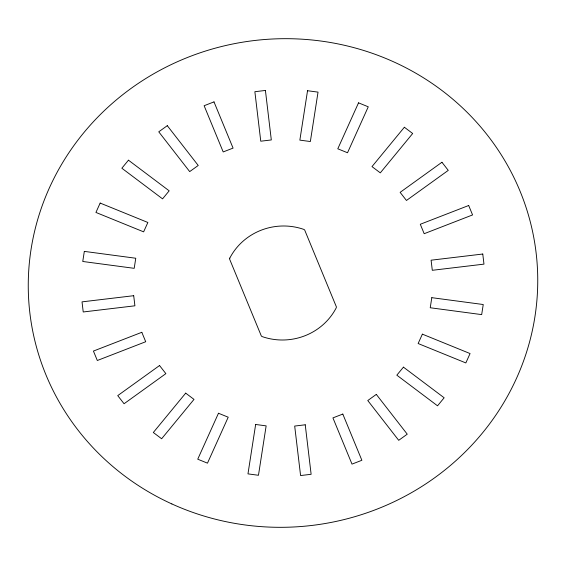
<?xml version="1.0" encoding="UTF-8"?>
<svg xmlns="http://www.w3.org/2000/svg" width="566" height="566" viewBox="0 0 566 566"><rect width="100%" height="100%" fill="white"/><g stroke="black" fill="none" stroke-linecap="round" stroke-linejoin="round"><path stroke-width="0.85" d="M84.327 251.389L82.756 261.478L134.199 268.326L135.769 258.245L84.327 251.389M255.648 424.472L247.972 473.876L258.464 475.277L266.147 425.865L255.648 424.472M307.536 90.723L299.853 140.135L310.352 141.528L318.028 92.124L307.536 90.723M431.801 297.674L430.231 307.755L481.673 314.611L483.244 304.522L431.801 297.674M229.803 258.103L229.584 259.051L261.358 336.062L262.192 336.607A59.48 56.968 -7 0 0 336.197 307.897L336.416 306.949L304.642 229.938L303.808 229.393A59.48 56.968 -7 0 0 229.803 258.103M100.161 203.067L95.93 212.441L143.63 231.848L147.86 222.473L100.161 203.067M218.476 413.244L197.739 459.196L207.474 463.158L228.211 417.206L218.476 413.244M358.526 102.842L337.789 148.794L347.524 152.756L368.261 106.804L358.526 102.842M422.37 334.152L418.14 343.527L465.839 362.933L470.07 353.559L422.37 334.152M128.461 160.185L121.853 168.222L162.562 198.857L169.17 190.827L128.461 160.185M185.698 393.137L153.322 432.502L161.635 438.756L194.004 399.391L185.698 393.137M404.365 127.244L371.996 166.609L380.302 172.863L412.678 133.498L404.365 127.244M403.438 367.143L396.83 375.173L437.539 405.815L444.147 397.778L403.438 367.143M167.288 125.68L158.756 131.821L189.695 171.604L198.227 165.463L167.288 125.68M159.548 365.53L117.742 395.62L124.06 403.742L165.866 373.645L159.548 365.53M441.94 162.258L400.134 192.355L406.452 200.47L448.258 170.38L441.94 162.258M376.305 394.396L367.773 400.537L398.712 440.32L407.244 434.179L376.305 394.396M213.998 101.887L204.128 105.722L223.195 151.936L233.072 148.108L213.998 101.887M141.818 332.299L93.425 351.069L97.317 360.5L145.71 341.73L141.818 332.299M468.683 205.5L420.29 224.27L424.182 233.701L472.575 214.931L468.683 205.5M342.805 414.064L332.928 417.892L352.002 464.113L361.872 460.278L342.805 414.064M265.419 90.447L254.87 91.706L260.763 141.203L271.312 139.944L265.419 90.447M133.703 295.7L82.028 301.869L83.23 311.972L134.906 305.803L133.703 295.7M482.77 254.028L431.094 260.197L432.297 270.3L483.972 264.131L482.77 254.028M305.237 424.797L294.688 426.057L300.581 475.553L311.13 474.294L305.237 424.797M171.866 503.945A254.905 244.158 -7 0 0 537.084 262.843A254.905 244.158 -7 0 0 140.05 82.212A254.905 244.158 -7 0 0 171.866 503.945"/></g></svg>
